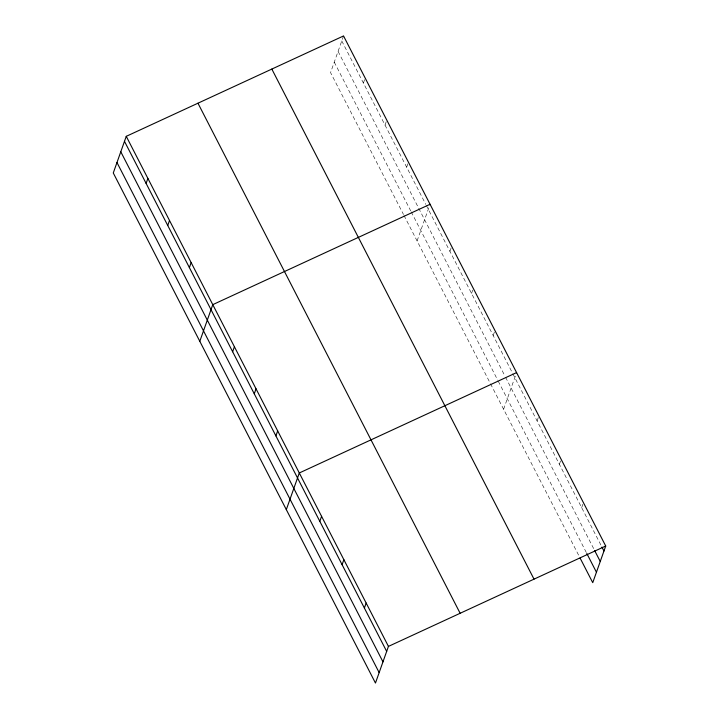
<?xml version="1.0" encoding="UTF-8"?>
<svg xmlns="http://www.w3.org/2000/svg" width="719" height="719" viewBox="0 0 719 719"><rect width="100%" height="100%" fill="white"/><g stroke="black" fill="none" stroke-linecap="round" stroke-linejoin="round"><path stroke-width="0.54" stroke-dasharray="3.6 2.7" d="M343.538 35.95L330.56 72.601L403.503 214.496M363.401 83.027L365.171 78.029M385.033 125.106L386.795 120.109M406.657 167.194L408.428 162.197M417.083 240.919L430.061 204.277M449.923 251.353L451.694 246.356M471.547 293.433L473.318 288.436M493.18 335.512L494.951 330.515M503.606 409.246L516.584 372.595M537.093 420.957L538.864 415.959M559.382 464.312L561.153 459.315M581.671 507.668L583.442 502.671M341.768 40.947L425.774 204.376M426.277 205.355L512.296 372.703M512.8 373.682L601.426 546.098M338.074 51.391L505.08 376.298M505.583 377.277L594.182 549.64M334.263 62.149L410.72 210.901M411.223 211.88L497.746 380.207M498.249 381.187L586.318 552.516M404.006 215.475L490.025 382.823M490.52 383.802L579.074 556.066"/><path stroke-width="1.08" d="M126.256 136.331L113.278 172.973L375.462 683.05L388.44 646.399L605.722 546.027L343.538 35.95L126.256 136.331L388.44 646.399M146.119 183.408L147.88 178.411M167.743 225.487L169.513 220.49M189.376 267.567L191.146 262.57M199.801 341.3L212.779 304.649L430.061 204.277M232.632 351.735L234.403 346.738M254.265 393.814L256.036 388.817M275.898 435.894L277.669 430.897M286.315 509.627L299.293 472.976L516.584 372.595M319.811 521.329L321.582 516.332M342.1 564.685L343.871 559.688M364.38 608.04L366.151 603.043M605.722 546.027L592.744 582.669L580.08 558.034M601.929 547.078L603.951 551.024M594.685 550.628L600.257 561.467M586.821 553.504L596.446 572.225M271.836 69.078L534.019 579.146M197.959 103.203L460.142 613.28M124.486 141.328L386.669 651.396M120.783 151.772L382.966 661.848M116.972 162.53L379.156 672.607"/></g></svg>
